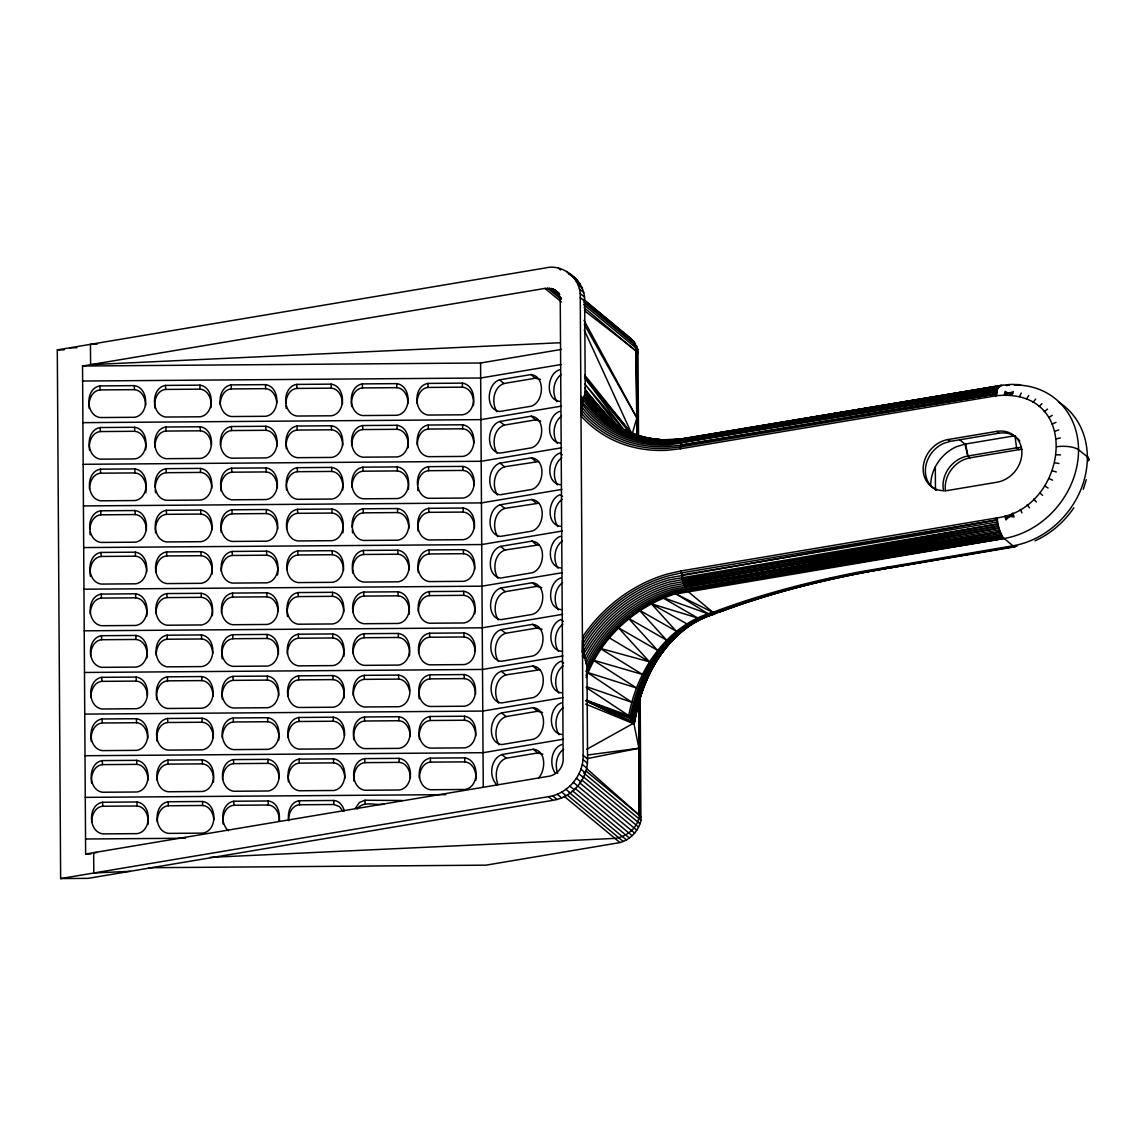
<?xml version="1.0" encoding="UTF-8"?>
<svg xmlns="http://www.w3.org/2000/svg" width="1146" height="1146" viewBox="0 0 1146 1146"><rect width="100%" height="100%" fill="white"/><g stroke="black" fill="none" stroke-linecap="round" stroke-linejoin="round"><path stroke-width="1.5" d="M60.638 878.567L548.504 796.671C568.015 793.791 583.672 775.068 583.156 755.386L580.248 297.588C581.738 279.108 563.13 263.379 545.167 268.006L57.3 349.902L60.638 878.567L88.099 878.352L552.916 800.323C572.427 797.444 588.084 778.736 587.569 759.039L586.981 666.814L583.515 650.813L582.942 636.288A138.437 117.88 -50.3 0 1 667.746 573.945L681.139 570.923L997.264 517.863C1068.359 508.337 1083.142 387.276 996.49 395.728L680.38 448.788L666.958 450.278A138.437 117.88 -50.3 0 1 581.552 416.499L581.953 403.836L585.248 393.465L584.675 301.255C585.176 290.267 579.16 279.953 570.149 273.937M1088.27 460.864A16.402 6.031 -0.4 0 0 1088.643 460.09L1088.055 457.326L1078.515 449.69A17.577 6.475 -0.4 0 0 1056.899 446.711M210.277 857.366L614.944 838.385C626.848 836.909 638.093 827.584 639.396 815.279L638.938 748.252L633.881 723.47L635.042 720.834L635.701 712.11M680.38 448.788C680.595 445.035 680.882 438.216 686.039 438.345L671.714 440.078A124.599 106.105 -50.3 0 1 587.382 400.24L584.259 394.998M996.49 395.728L997.45 389.182L999.799 385.686M1088.643 460.09L1087.353 456.996L1088.7 459.961L1088.686 458.644M89.517 489.098C89.46 482.366 92.955 473.785 100.576 473.183L134.913 472.926C142.548 473.413 146.158 481.936 146.187 488.669M89.904 529.366C90.047 523.02 93.786 515.342 100.848 514.826L135.185 514.554C142.82 515.041 146.416 523.579 146.444 530.297M90.305 613.998C90.248 607.265 93.743 598.699 101.364 598.083L135.701 597.825C144.31 598.541 147.848 608.841 146.731 616.304M90.577 655.627C90.52 648.894 94.001 640.328 101.636 639.726L135.973 639.468C144.582 640.17 148.106 650.47 147.003 657.933M90.835 697.269C90.778 690.537 94.273 681.956 101.894 681.354L136.231 681.096C143.293 681.498 147.132 689.133 147.361 695.479M91.623 822.169C91.565 815.436 95.061 806.87 102.682 806.254L137.019 805.996C145.628 806.712 149.152 817.012 148.049 824.475M145.685 449.762C146.788 442.299 143.264 431.999 134.655 431.297L100.318 431.555C91.723 432.4 88.328 442.743 89.531 450.192M145.829 492.766L146.058 490.03M154.853 446.969C154.81 440.236 158.291 431.655 165.926 431.054L200.264 430.796C207.326 431.197 211.165 438.832 211.38 445.164M155.24 487.236C155.398 480.876 159.122 473.212 166.184 472.696L200.521 472.424C208.157 472.911 211.752 481.449 211.781 488.167M155.655 571.868C155.598 565.136 159.079 556.555 166.714 555.953L201.051 555.695C209.661 556.412 213.185 566.711 212.082 574.175M155.913 613.497C155.856 606.764 159.351 598.198 166.972 597.596L201.309 597.324C209.919 598.04 213.443 608.34 212.339 615.803M156.171 655.14C156.114 648.407 159.609 639.826 167.244 639.224L201.581 638.967C208.644 639.368 212.468 647.003 212.698 653.335M156.959 780.039C156.916 773.306 160.397 764.726 168.032 764.124L202.369 763.866C210.979 764.583 214.503 774.882 213.385 782.331M157.231 821.668C157.174 814.935 160.669 806.369 168.29 805.767L202.627 805.495C209.689 805.91 213.528 813.531 213.758 819.877M211.022 407.632C212.125 400.169 208.601 389.869 199.991 389.167L165.654 389.425C157.059 390.256 153.664 400.599 154.868 408.062M220.204 404.825C220.147 398.106 223.642 389.525 231.263 388.924L265.6 388.666C272.662 389.067 276.501 396.688 276.73 403.034M220.576 445.092C220.734 438.746 224.473 431.068 231.521 430.552L265.858 430.294C273.493 430.781 277.103 439.305 277.131 446.038M221.25 571.367C221.192 564.634 224.688 556.068 232.323 555.466L266.66 555.194C275.828 556.025 279.022 567.241 277.561 575.034M221.522 612.995C221.465 606.277 224.96 597.696 232.581 597.095L266.918 596.837C273.98 597.238 277.819 604.859 278.048 611.205M222.31 737.909C222.252 731.177 225.748 722.596 233.369 721.994L267.706 721.736C276.315 722.438 279.839 732.738 278.736 740.201M222.568 779.538C222.51 772.805 226.006 764.239 233.626 763.637L267.963 763.365C275.04 763.78 278.865 771.401 279.094 777.747M222.954 819.805C223.098 813.459 226.836 805.781 233.899 805.266L268.236 805.008C275.871 805.495 279.466 814.018 279.495 820.737M285.927 402.962C286.07 396.616 289.809 388.938 296.871 388.422L331.208 388.165C338.844 388.652 342.439 397.175 342.468 403.908M286.6 529.237C286.543 522.504 290.024 513.924 297.659 513.322L331.996 513.064C341.164 513.895 344.359 525.112 342.898 532.904M286.973 569.505C287.13 563.159 290.869 555.481 297.917 554.965L332.254 554.707C339.889 555.18 343.499 563.717 343.514 570.436M287.388 654.137C287.331 647.404 290.826 638.838 298.447 638.236L332.784 637.964C341.393 638.68 344.917 648.98 343.814 656.443M287.646 695.765C287.589 689.047 291.084 680.466 298.705 679.865L333.042 679.607C341.651 680.309 345.19 690.608 344.072 698.072M279.08 820.823C280.541 813.03 277.346 801.813 268.164 800.982L233.827 801.24C220.877 803.446 219.574 823.143 228.441 830.807M287.918 737.408C287.861 730.675 291.342 722.095 298.977 721.493L333.314 721.235C340.376 721.651 344.215 729.271 344.445 735.617M288.563 819.304C288.706 812.958 292.445 805.28 299.507 804.764L333.844 804.506L339.431 806.583L342.955 811.253M342.754 489.901C343.872 482.437 340.333 472.138 331.738 471.436L297.401 471.694C288.792 472.539 285.397 482.881 286.6 490.33M351.679 445.465C351.621 438.732 355.102 430.165 362.738 429.564L397.075 429.306C405.684 430.008 409.208 440.308 408.105 447.771M351.937 487.107C351.879 480.375 355.375 471.794 362.996 471.192L397.333 470.934C405.942 471.636 409.466 481.95 408.363 489.399M352.323 527.375C352.467 521.015 356.205 513.351 363.268 512.835L397.605 512.563C405.226 513.05 408.836 521.588 408.864 528.306M352.724 612.007C352.667 605.274 356.162 596.694 363.783 596.092L398.12 595.834C406.73 596.55 410.254 606.85 409.151 614.313M352.997 653.635C352.939 646.903 356.42 638.336 364.056 637.735L398.393 637.477C407.002 638.179 410.526 648.478 409.409 655.942M353.255 695.278C353.197 688.545 356.693 679.965 364.313 679.363L398.65 679.105C404.739 679.349 408.434 685.337 409.509 690.752M417.015 403.335C416.958 396.602 420.453 388.036 428.074 387.434L462.411 387.162C471.02 387.878 474.544 398.178 473.441 405.641M417.273 444.977C417.216 438.245 420.711 429.664 428.346 429.062L462.683 428.805C469.745 429.206 473.57 436.841 473.799 443.173M417.66 485.245C417.803 478.885 421.542 471.207 428.604 470.691L462.941 470.433C470.003 470.848 473.842 478.469 474.072 484.815M418.333 611.506C418.276 604.773 421.771 596.207 429.392 595.605L463.729 595.333C472.338 596.049 475.862 606.349 474.759 613.812M418.591 653.134C418.534 646.416 422.029 637.835 429.65 637.233L463.987 636.975C471.063 637.377 474.888 644.997 475.117 651.343M419.379 778.048C419.321 771.315 422.817 762.735 430.452 762.133L464.789 761.875C473.398 762.577 476.922 772.891 475.805 780.34M1010.17 384.44L1000.458 385.414L996.948 389.268L669.407 442.413A128.753 109.644 -50.3 0 1 589.961 410.999L580.907 400.355L580.979 412.431L583.156 415.124A136.345 116.104 -50.3 0 0 667.273 448.401L680.466 446.94L996.576 393.88M995.502 395.886L996.948 389.268M634.54 722.582L635.328 717.024A139.44 106.077 -88.8 0 1 704.059 617.365M635.042 720.834L635.643 716.479A142.004 108.039 -88.8 0 1 665.654 647.619M1004.67 393.121L1004.326 394.998L1013.308 391.645L1012.033 395.27L1005.099 391.359L1004.67 393.121L1012.663 393.45M680.466 446.94L682.314 440.981L685.208 438.388L1002.148 385.572M635.586 715.233L638.609 702.24M584.474 310.695L636.331 350.948L636.861 417.832L632.062 434.449L584.245 330.091M148.851 867.723L486.047 865.158L620 842.582C630.343 839.732 638.58 830.821 640.943 820.407L640.156 695.679M1083.271 489.414L1086.279 479.701M585.978 675.538C602.868 632.664 642.089 598.484 687.844 590.462L1003.108 537.589L1013.651 546.427L1016.602 546.083L1013.093 546.671M586.15 677.63C602.352 633.996 641.746 600.776 687.013 590.648L713.786 613.081L717.697 612.236A558.876 205.736 -0.4 0 1 862.379 572.613L1016.803 546.055M584.789 658.535L582.526 656.644L584.589 657.475L585.649 655.297A127.192 108.311 -50.3 0 1 671.026 585.835L998.41 528.163L1003.108 537.589M585.234 660.712L587.368 656.329A125.788 107.122 -50.3 0 1 671.814 587.64L1000.028 531.844L1000.745 533.535M585.95 663.606L589.001 657.331A124.599 106.105 -50.3 0 1 672.645 589.302L1000.587 533.563L684.577 584.761L681.139 570.923M586.723 666.127L590.519 658.32A123.625 105.274 -50.3 0 1 673.504 590.806L1001.403 535.082L685.337 586.437L684.577 584.761M1019.482 396.588L1021.229 393.035M355.432 808.231L359.472 802.401L365.044 800.237L402.275 800.495M1058.904 402.246A82.011 69.834 -50.3 0 1 1083.257 483.01A82.011 69.834 -50.3 0 1 1012.806 545.84L860.46 571.739A563.13 207.297 -0.4 0 0 714.689 611.663C667.631 624.341 637.104 669.522 628.767 715.648L633.079 723.498L633.881 723.47L634.769 717.21A138.494 105.36 -88.8 0 1 704.446 617.579L716.68 612.652L700.65 618.639A137.291 104.444 -88.8 0 0 631.589 717.41L631.088 720.949L586.179 700.722M583.085 647.49L587.955 639.583A132.349 112.695 -50.3 0 1 669.02 579.962L997.908 524.023L1000.028 531.844M584.589 657.475L582.526 655.77L591.422 641.946A128.753 109.644 -50.3 0 1 670.295 583.944L997.808 526.172L998.41 528.163M1026.544 398.923L1028.736 395.542M538.62 777.948C545.797 770.241 546.427 750.372 533.32 749.269L501.905 754.541C490.459 758.738 488.44 776.974 496.992 784.938M1073.845 507.793C1064.19 522.075 1050.724 533.75 1034.981 540.84M1033.105 402.26L1035.697 399.08M357.237 808.961C363.253 800.323 375.444 805.753 383.996 804.12M1039.035 406.529L1042.015 403.621M582.526 655.77L584.088 654.395M561.339 374.413C553.16 380.415 551.699 393.264 556.927 401.644M561.597 416.041C553.432 422.043 551.957 434.893 557.185 443.287M561.855 457.669C553.69 463.686 552.229 476.535 557.457 484.916M562.127 499.312C553.962 505.314 552.487 518.164 557.715 526.544M562.385 540.941C554.22 546.957 552.759 559.792 557.973 568.187M562.657 582.583C554.478 588.586 553.017 601.435 558.245 609.815M562.915 624.212C554.75 630.214 553.274 643.064 558.503 651.458M563.173 665.84C555.008 671.857 553.547 684.706 558.761 693.086M563.445 707.483C555.266 713.485 553.805 726.335 559.033 734.715M563.703 749.112C556.311 754.426 554.75 765.156 557.644 773.349M1044.25 411.672L1047.559 409.079M638.795 818.616L640.929 817.084L639.396 815.279L585.692 770.757M719.158 612.107A556.426 204.833 -0.4 0 1 890.027 567.829L933.961 559.95M1048.662 417.574L1052.243 415.353M586.781 749.312L633.079 723.498L633.953 717.339A137.821 104.845 -88.8 0 1 703.286 618.195M585.635 704.074L633.079 723.498L586.036 700.851L632.134 722.653L632.879 717.41A137.42 104.544 -88.8 0 1 702.011 618.539L715.562 613.54M1052.171 424.135L1055.982 422.344M586.236 700.493L629.928 718.413L630.085 717.339A137.448 104.573 -88.8 0 1 699.232 618.453L716.207 612.079A560.981 206.509 -0.4 0 1 861.434 572.312L1013.651 546.427M710.076 614.528L717.697 612.236L710.076 614.528L662.846 597.539M718.241 612.036L722.911 610.173A551.527 203.028 -0.4 0 1 755.343 598.857M711.551 614.686L720.505 611.72A554.578 204.146 -0.4 0 1 890.843 567.585L891.044 567.542M499.541 379.842C486.735 383.752 484.916 409.967 499.742 411.486L531.157 406.214C543.949 402.303 545.768 376.089 530.956 374.57L499.541 379.842L503.954 383.495L535.368 378.223L540.482 379.484M503.954 383.495C493.224 387.348 491.319 402.905 496.906 411.729M559.563 369.771C546.757 373.668 544.952 399.882 559.764 401.415M499.799 421.47C487.007 425.381 485.188 451.596 500 453.128L531.415 447.842C544.221 443.946 546.026 417.717 531.214 416.199L499.799 421.47L504.211 425.137L535.626 419.866L540.754 421.126M504.211 425.137C493.482 428.991 491.577 444.533 497.163 453.358M559.821 411.4C547.029 415.31 545.21 441.525 560.022 443.044M500.057 463.113C487.265 467.009 485.446 493.238 500.258 494.757L531.687 489.485C544.479 485.575 546.298 459.36 531.486 457.841L500.057 463.113L504.484 466.766L538.534 461.594M504.484 466.766C493.74 470.619 491.849 486.176 497.421 494.986M500.329 504.741C487.523 508.652 485.718 534.867 500.53 536.385L531.945 531.114C544.737 527.217 546.556 500.988 531.744 499.47L500.329 504.741L504.741 508.409L538.806 503.223M504.741 508.409C494.012 512.262 492.107 527.805 497.693 536.629M500.587 546.384C487.795 550.281 485.976 576.495 500.788 578.028L532.202 572.756C545.009 568.846 546.814 542.631 532.002 541.098L500.587 546.384L504.999 550.037L539.064 544.851M504.999 550.037C494.27 553.89 492.365 569.433 497.951 578.257M560.609 536.299C547.817 540.21 545.997 566.425 560.809 567.943M500.859 588.013C488.053 591.923 486.233 618.138 501.06 619.657L532.475 614.385C545.267 610.474 547.086 584.259 532.274 582.741L500.859 588.013L505.271 591.665L536.686 586.394L541.8 587.654M505.271 591.665C494.528 595.519 492.637 611.076 498.209 619.9M560.881 577.942C548.075 581.839 546.27 608.053 561.082 609.586M501.117 629.641C488.325 633.552 486.506 659.767 501.318 661.299L532.732 656.013C545.525 652.117 547.344 625.888 532.532 624.369L501.117 629.641L505.529 633.308L536.944 628.037L542.072 629.297M505.529 633.308C494.8 637.162 492.895 652.704 498.481 661.529M501.375 671.284C488.583 675.18 486.764 701.409 501.576 702.928L532.99 697.656C545.797 693.745 547.616 667.531 532.79 666.012L501.375 671.284L505.787 674.937L539.852 669.765M505.787 674.937C495.058 678.79 493.167 694.347 498.739 703.157M501.647 712.912C488.841 716.823 487.021 743.038 501.848 744.556L533.262 739.285C546.055 735.374 547.874 709.159 533.062 707.641L501.647 712.912L506.059 716.565L537.474 711.294L542.588 712.568M506.059 716.565C495.33 720.433 493.425 735.976 499.011 744.8M561.669 702.842C548.862 706.738 547.057 732.967 561.869 734.486M542.86 754.197L537.732 752.936L506.317 758.208C496.519 761.531 494.485 774.71 497.622 783.42M561.927 744.47C551.197 748.324 549.292 763.881 554.879 772.691M1013.436 515.012L1005.457 517.935L1005.916 519.94L1012.778 513.107L1014.095 516.918L1005.085 515.958L1005.457 517.935M1054.75 431.268L1058.718 429.922M1016.645 437.686A27.332 23.278 -50.3 0 0 998.911 433.202L950.22 441.382L943.745 443.33A27.332 23.278 -50.3 0 0 925.682 466.809A27.332 23.278 -50.3 0 0 936.626 490.259M712.97 614.571L714.316 614.184M997.264 517.863L997.378 519.883L681.268 572.943L668.075 575.922A136.345 116.104 -50.3 0 0 584.56 637.334L582.54 640.614L582.497 652.618L584.045 653.879M996.275 518.021L996.519 520.026L668.505 577.942A134.311 114.371 -50.3 0 0 586.236 638.422L582.77 644.081L582.497 652.618L589.689 640.757A130.486 111.119 -50.3 0 1 669.622 581.982L997.292 524.123L997.808 526.172M1056.326 438.846L1060.394 437.973M588.084 758.451L638.938 748.252L638.651 701.911M713.786 613.081L708.572 614.098L675.266 593.299M99.989 385.901C85.062 388.179 85.219 415.468 100.189 417.545L134.526 417.287C149.453 414.995 149.295 387.706 134.326 385.629L99.989 385.901L100.06 389.912C91.451 390.757 88.056 401.1 89.259 408.549M165.597 385.4C150.67 387.677 150.828 414.967 165.798 417.044L200.135 416.786C215.061 414.494 214.904 387.205 199.934 385.142L165.597 385.4L165.654 389.425M231.206 384.898C216.265 387.176 216.422 414.465 231.406 416.542L265.743 416.285C280.67 414.007 280.512 386.703 265.543 384.641L231.206 384.898L231.263 388.924M296.8 384.397C281.873 386.675 282.031 413.978 297 416.041L331.337 415.783C346.278 413.505 346.121 386.216 331.137 384.139L296.8 384.397L296.871 388.422M100.261 427.53C85.32 429.807 85.477 457.096 100.461 459.174L134.798 458.916C149.725 456.638 149.567 429.335 134.598 427.272L100.261 427.53L100.318 431.555M362.408 383.896C347.482 386.188 347.639 413.477 362.609 415.554L396.946 415.282C411.872 413.004 411.715 385.715 396.745 383.638L362.408 383.896L362.465 387.921C353.87 388.766 350.475 399.109 351.679 406.558M165.855 427.028C150.928 429.306 151.086 456.609 166.055 458.672L200.392 458.414C215.319 456.137 215.176 428.848 200.192 426.77L165.855 427.028L165.926 431.054M428.017 383.409C413.09 385.686 413.233 412.975 428.217 415.053L462.554 414.795C477.481 412.503 477.323 385.214 462.354 383.136L428.017 383.409L428.074 387.434M231.463 426.527C216.537 428.819 216.694 456.108 231.664 458.185L266.001 457.913C280.928 455.635 280.77 428.346 265.8 426.269L231.463 426.527L231.521 430.552M297.072 426.04C282.145 428.318 282.288 455.607 297.272 457.684L331.609 457.426C346.536 455.134 346.379 427.845 331.409 425.768L297.072 426.04L297.129 430.065C288.534 430.896 285.139 441.239 286.342 448.702M100.519 469.158C85.592 471.45 85.749 498.739 100.719 500.816L135.056 500.544C149.983 498.266 149.825 470.977 134.856 468.9L100.519 469.158L100.576 473.183M362.666 425.538C347.739 427.816 347.897 455.105 362.867 457.182L397.204 456.925C412.145 454.647 411.987 427.343 397.003 425.281L362.666 425.538L362.738 429.564M166.127 468.671C151.186 470.949 151.344 498.238 166.328 500.315L200.665 500.057C215.591 497.765 215.434 470.476 200.464 468.399L166.127 468.671L166.184 472.696M428.275 425.037C413.348 427.315 413.505 454.618 428.475 456.681L462.812 456.423C477.739 454.145 477.581 426.856 462.612 424.779L428.275 425.037L428.346 429.062M231.721 468.17C216.795 470.447 216.952 497.736 231.922 499.814L266.259 499.556C281.2 497.264 281.042 469.975 266.058 467.912L231.721 468.17L231.793 472.195C223.198 473.026 219.803 483.368 220.992 490.832M297.33 467.668C282.403 469.946 282.561 497.235 297.53 499.312L331.867 499.054C346.794 496.777 346.636 469.488 331.667 467.41L297.33 467.668L297.401 471.694M100.776 510.801C85.85 513.079 86.007 540.368 100.977 542.445L135.314 542.187C150.241 539.895 150.097 512.606 135.113 510.543L100.776 510.801L100.848 514.826M362.938 467.167C348.012 469.459 348.169 496.748 363.139 498.811L397.476 498.553C412.402 496.275 412.245 468.986 397.275 466.909L362.938 467.167L362.996 471.192M166.385 510.299C151.458 512.577 151.616 539.866 166.585 541.943L200.922 541.686C215.849 539.408 215.692 512.104 200.722 510.042L166.385 510.299L166.442 514.325C157.847 515.17 154.452 525.513 155.655 532.962M428.547 466.666C413.606 468.958 413.763 496.247 428.747 498.324L463.084 498.052C478.011 495.774 477.853 468.485 462.884 466.408L428.547 466.666L428.604 470.691M231.993 509.798C217.067 512.076 217.21 539.379 232.194 541.442L266.531 541.184C281.458 538.907 281.3 511.617 266.33 509.54L231.993 509.798L232.051 513.823C223.456 514.669 220.061 525.011 221.264 532.46M297.588 509.297C282.661 511.589 282.818 538.878 297.788 540.955L332.125 540.683C347.066 538.405 346.909 511.116 331.939 509.039L297.588 509.297L297.659 513.322M101.049 552.429C86.108 554.707 86.265 582.01 101.249 584.073L135.586 583.815C150.513 581.538 150.355 554.249 135.386 552.171L101.049 552.429L101.106 556.455C91.952 557.429 88.887 568.674 90.448 576.452M363.196 508.81C348.269 511.087 348.427 538.376 363.397 540.454L397.734 540.196C412.66 537.904 412.517 510.615 397.533 508.538L363.196 508.81L363.268 512.835M166.643 551.928C151.716 554.22 151.874 581.509 166.843 583.586L201.18 583.314C216.121 581.036 215.964 553.747 200.98 551.67L166.643 551.928L166.714 555.953M428.805 508.308C413.878 510.586 414.035 537.875 429.005 539.952L463.342 539.694C478.269 537.417 478.111 510.113 463.142 508.05L428.805 508.308L428.862 512.334C420.267 513.179 416.872 523.507 418.075 530.97M232.251 551.441C217.325 553.719 217.482 581.008 232.452 583.085L266.789 582.827C281.715 580.535 281.558 553.246 266.588 551.169L232.251 551.441L232.323 555.466M297.86 550.94C282.933 553.217 283.091 580.506 298.06 582.583L332.397 582.326C347.324 580.034 347.166 552.744 332.197 550.682L297.86 550.94L297.917 554.965M101.306 594.072C86.38 596.35 86.537 623.639 101.507 625.716L135.844 625.458C150.771 623.166 150.613 595.877 135.643 593.8L101.306 594.072L101.364 598.083M363.468 550.438C348.527 552.716 348.685 580.005 363.669 582.082L398.006 581.824C412.932 579.547 412.775 552.257 397.805 550.18L363.468 550.438L363.526 554.463C354.931 555.309 351.536 565.651 352.739 573.1M166.915 593.571C151.988 595.848 152.132 623.138 167.115 625.215L201.452 624.957C216.379 622.665 216.222 595.376 201.252 593.313L166.915 593.571L166.972 597.596M429.062 549.937C414.136 552.229 414.293 579.518 429.263 581.581L463.6 581.323C478.527 579.045 478.383 551.756 463.399 549.679L429.062 549.937L429.134 553.962C420.539 554.807 417.144 565.15 418.333 572.599M232.523 593.069C217.582 595.347 217.74 622.636 232.71 624.713L267.047 624.455C281.988 622.178 281.83 594.874 266.86 592.811L232.523 593.069L232.581 597.095M298.118 592.568C283.191 594.846 283.349 622.149 298.318 624.212L332.655 623.954C347.582 621.676 347.439 594.387 332.455 592.31L298.118 592.568L298.189 596.593C289.021 597.567 285.97 608.812 287.531 616.591M101.564 635.701C86.638 637.978 86.795 665.267 101.765 667.344L136.102 667.087C151.043 664.809 150.885 637.505 135.901 635.443L101.564 635.701L101.636 639.726M363.726 592.067C348.799 594.359 348.957 621.648 363.927 623.725L398.264 623.453C413.19 621.175 413.033 593.886 398.063 591.809L363.726 592.067L363.783 596.092M167.173 635.199C152.246 637.477 152.404 664.78 167.373 666.843L201.71 666.585C216.637 664.308 216.479 637.018 201.51 634.941L167.173 635.199L167.244 639.224M429.335 591.58C414.408 593.857 414.551 621.146 429.535 623.223L463.872 622.966C478.799 620.674 478.641 593.384 463.672 591.307L429.335 591.58L429.392 595.605M232.781 634.698C217.855 636.99 218.012 664.279 232.982 666.356L267.319 666.084C282.245 663.806 282.088 636.517 267.118 634.44L232.781 634.698L232.839 638.723C223.685 639.697 220.634 650.957 222.181 658.735M298.39 634.211C283.449 636.488 283.606 663.778 298.59 665.855L332.927 665.597C347.854 663.305 347.696 636.016 332.727 633.939L298.39 634.211L298.447 638.236M101.836 677.329C86.91 679.621 87.053 706.91 102.037 708.987L136.374 708.715C151.301 706.437 151.143 679.148 136.173 677.071L101.836 677.329L101.894 681.354M363.984 633.709C349.057 635.987 349.215 663.276 364.184 665.353L398.522 665.095C413.462 662.818 413.305 635.514 398.321 633.452L363.984 633.709L364.056 637.735M167.445 676.842C152.504 679.12 152.662 706.409 167.631 708.486L201.983 708.228C216.909 705.936 216.752 678.647 201.782 676.57L167.445 676.842L167.502 680.853C158.907 681.698 155.512 692.041 156.716 699.49M429.592 633.208C414.666 635.486 414.823 662.789 429.793 664.852L464.13 664.594C479.057 662.316 478.899 635.027 463.929 632.95L429.592 633.208L429.65 637.233M233.039 676.341C218.112 678.618 218.27 705.907 233.24 707.984L267.577 707.727C282.503 705.435 282.36 678.145 267.376 676.083L233.039 676.341L233.111 680.366C224.516 681.197 221.106 691.539 222.31 699.003M298.648 675.839C283.721 678.117 283.879 705.406 298.848 707.483L333.185 707.225C348.112 704.948 347.954 677.644 332.985 675.581L298.648 675.839L298.705 679.865M102.094 718.972C87.168 721.249 87.325 748.539 102.295 750.616L136.632 750.358C151.559 748.066 151.401 720.777 136.431 718.714L102.094 718.972L102.166 722.997C93.557 723.828 90.162 734.171 91.365 741.634M364.256 675.338C349.329 677.615 349.473 704.919 364.457 706.982L398.794 706.724C413.72 704.446 413.563 677.157 398.593 675.08L364.256 675.338L364.313 679.363M167.703 718.47C152.776 720.748 152.934 748.037 167.903 750.114L202.24 749.856C217.167 747.579 217.009 720.275 202.04 718.213L167.703 718.47L167.76 722.496C159.165 723.341 155.77 733.684 156.973 741.133M429.85 674.836C414.924 677.128 415.081 704.418 430.051 706.495L464.388 706.223C479.329 703.945 479.171 676.656 464.187 674.579L429.85 674.836L429.922 678.862C420.768 679.836 417.703 691.095 419.264 698.874M233.311 717.969C218.37 720.247 218.528 747.55 233.512 749.613L267.849 749.355C282.776 747.077 282.618 719.788 267.648 717.711L233.311 717.969L233.369 721.994M298.905 717.468C283.979 719.76 284.136 747.049 299.106 749.126L333.443 748.854C348.384 746.576 348.226 719.287 333.242 717.21L298.905 717.468L298.977 721.493M102.366 760.6C87.425 762.878 87.583 790.181 102.567 792.244L136.904 791.986C151.831 789.709 151.673 762.419 136.703 760.342L102.366 760.6L102.424 764.626C93.829 765.471 90.434 775.813 91.637 783.262M364.514 716.981C349.587 719.258 349.745 746.547 364.715 748.625L399.052 748.367C413.978 746.075 413.821 718.786 398.851 716.708L364.514 716.981L364.571 721.006C355.976 721.837 352.581 732.179 353.785 739.643M167.961 760.099C153.034 762.391 153.192 789.68 168.161 791.757L202.498 791.485C217.425 789.207 217.282 761.918 202.298 759.841L167.961 760.099L168.032 764.124M430.122 716.479C415.196 718.757 415.339 746.046 430.323 748.123L464.66 747.865C479.587 745.588 479.429 718.284 464.459 716.221L430.122 716.479L430.18 720.505C421.585 721.35 418.19 731.678 419.393 739.141M233.569 759.612C218.642 761.889 218.8 789.179 233.77 791.256L268.107 790.998C283.033 788.706 282.876 761.417 267.906 759.34L233.569 759.612L233.626 763.637M299.178 759.11C284.251 761.388 284.394 788.677 299.378 790.754L333.715 790.496C348.642 788.204 348.484 760.915 333.515 758.853L299.178 759.11L299.235 763.136C290.64 763.967 287.245 774.309 288.448 781.773M102.624 802.243C87.698 804.521 87.855 831.81 102.825 833.887L137.162 833.629C152.089 831.337 151.931 804.048 136.961 801.971L102.624 802.243L102.682 806.254M364.772 758.609C349.845 760.887 350.003 788.176 364.972 790.253L399.309 789.995C414.25 787.717 414.093 760.428 399.109 758.351L364.772 758.609L364.843 762.634C356.248 763.48 352.853 773.822 354.057 781.271M168.233 801.742C153.292 804.019 153.449 831.308 168.433 833.386L202.77 833.128C217.697 830.836 217.539 803.547 202.57 801.484L168.233 801.742L168.29 805.767M430.38 758.108C415.454 760.4 415.611 787.689 430.581 789.752L464.918 789.494C479.845 787.216 479.701 759.927 464.717 757.85L430.38 758.108L430.452 762.133M344.244 810.852C343.112 805.839 339.302 800.696 333.773 800.481L299.435 800.739C290.282 801.713 287.216 812.958 288.778 820.737M891.76 567.041L890.027 567.829L887.348 566.912M998.882 386.259L682.944 439.992L670.124 441.411A127.192 108.311 -50.3 0 1 584.045 400.728L580.893 397.204L582.44 401.558M90.978 853.971L85.635 854.014L82.541 366.018L544.995 288.391L552.974 288.878L558.79 293.004M82.541 366.018L480.575 362.996L561.54 349.401M561.139 364.5L480.661 378.008L82.641 381.031M561.411 406.128L480.933 419.637L82.899 422.659M561.669 447.771L481.191 461.279L83.171 464.302M684.406 438.674L1001.289 385.371M583.572 396.731L585.749 400.398A125.788 107.122 -50.3 0 0 670.897 440.623L1000.386 385.873M683.646 439.205L999.656 385.715M998.481 386.99L682.944 439.992L997.521 388.05M682.314 440.981L997.922 387.978M580.907 400.355L581.953 403.836L588.242 411.801A130.486 111.119 -50.3 0 0 668.748 443.645L997.45 389.182M997.063 390.585L668.175 445.063A132.349 112.695 -50.3 0 1 586.523 412.761L581.566 406.501M581.28 409.409L584.818 413.878A134.311 114.371 -50.3 0 0 667.674 446.654L680.882 445.192L996.776 392.161M561.927 489.399L481.449 502.908L83.429 505.93M996.705 431.383A27.332 23.278 -50.3 0 1 1021.874 452.598A27.332 23.278 -50.3 0 1 997.034 482.208L948.329 490.388A27.332 23.278 -50.3 0 1 923.16 469.172A27.332 23.278 -50.3 0 1 948.014 439.548L996.705 431.383L998.911 433.202M943.53 490.517A27.332 23.278 -50.3 0 1 967.869 456.008L1016.574 447.842A27.332 23.278 -50.3 0 1 1021.458 447.513M945.464 490.746A27.332 23.278 -50.3 0 1 970.075 457.841L1018.78 449.676A27.332 23.278 -50.3 0 1 1022.046 449.332M562.199 531.028L481.721 544.551L83.687 547.573M562.457 572.671L481.979 586.179L83.959 589.202M681.698 574.963L997.593 521.946L997.378 519.883M682.615 579.059L998.324 526.086M683.202 581.036L998.811 528.091M999.384 530.025L683.847 582.956L999.813 531.887M1002.249 536.428L674.392 592.153A122.866 104.63 -50.3 0 0 585.907 671.556M1014.425 384.999A82.011 69.834 -50.3 0 1 1078.343 455.535A82.011 69.834 -50.3 0 1 1003.968 538.534L675.839 593.972L712.927 612.365L716.207 612.079M562.729 614.299L482.237 627.807L84.217 630.83M937.471 559.363L940.995 558.775M944.505 558.188L995.502 549.622M999.026 549.034L1002.535 548.447M1006.059 547.86L1009.569 547.258M1015.256 546.8L890.27 567.786L887.749 566.84M562.987 655.942L482.509 669.45L84.475 672.473M563.245 697.57L482.767 711.079L84.747 714.101M563.517 739.199L483.039 752.707L85.005 755.73M85.635 854.014L548.089 776.386C556.741 775.455 563.703 767.118 563.144 758.437L560.251 301.255L559.234 295.095L556.054 290.726M688.646 438.259L692.184 437.672M695.708 437.084L699.246 436.497M702.77 435.91L746.934 428.575M750.458 427.988L753.996 427.401M757.52 426.813L761.059 426.226M764.583 425.639L768.121 425.051M776.945 423.59L780.483 423.003M784.022 422.416L787.546 421.828M791.084 421.241L794.608 420.654M798.146 420.066L801.67 419.479M805.208 418.892L808.747 418.304M812.27 417.717L815.809 417.13M819.333 416.542L822.871 415.955M826.395 415.368L829.933 414.78M852.896 410.97L856.42 410.383M859.958 409.795L863.482 409.208M867.021 408.621L870.559 408.033M874.083 407.446L877.621 406.859M881.145 406.271L884.683 405.684M888.207 405.097L891.746 404.509M1003.968 538.534L687.844 590.462L685.337 586.437M681.755 442.198L996.447 390.686M680.882 445.192L995.731 394.023M679.664 439.491L686.053 438.632L672.559 439.778A123.625 105.274 -50.3 0 1 588.886 400.255L584.99 393.737M588.056 754.942L638.938 748.252L639.267 815.164L586.752 768.694M649.71 438.331L661.858 439.863L686.053 438.632M681.741 439.548L685.179 439.247M97.381 344.015L90.462 344.344L90.591 364.672L560.108 342.74M97.238 852.495L93.671 852.667L93.8 872.994L130.114 871.304M69.82 347.797L76.882 347.739M57.3 349.902L64.162 349.859M100.06 389.912L134.397 389.654C142.018 390.141 145.628 398.679 145.657 405.398M362.465 387.921L396.817 387.663C404.438 388.15 408.048 396.674 408.076 403.406M297.129 430.065L331.466 429.793C339.101 430.28 342.711 438.818 342.726 445.536M231.793 472.195L266.13 471.937C273.765 472.41 277.361 480.948 277.389 487.666M166.442 514.325L200.779 514.067C208.414 514.554 212.024 523.077 212.053 529.796M232.051 513.823L266.388 513.566C274.023 514.053 277.633 522.576 277.647 529.309M428.862 512.334L463.199 512.076C470.834 512.549 474.444 521.086 474.473 527.805M101.106 556.455L135.443 556.197C143.078 556.684 146.674 565.207 146.702 571.94M363.526 554.463L397.863 554.206C405.498 554.693 409.093 563.216 409.122 569.934M429.134 553.962L463.471 553.704C471.106 554.191 474.702 562.715 474.731 569.447M298.189 596.593L332.526 596.335C340.147 596.822 343.757 605.346 343.786 612.079M232.839 638.723L267.176 638.465C274.811 638.952 278.421 647.476 278.435 654.208M167.502 680.853L201.839 680.595C209.474 681.082 213.07 689.62 213.099 696.338M233.111 680.366L267.448 680.108C275.083 680.581 278.679 689.118 278.707 695.837M429.922 678.862L464.259 678.604C471.894 679.091 475.49 687.614 475.518 694.347M102.166 722.997L136.503 722.725C144.124 723.212 147.734 731.75 147.762 738.468M167.76 722.496L202.097 722.238C209.732 722.725 213.342 731.248 213.371 737.967M364.571 721.006L398.923 720.734C406.544 721.221 410.153 729.758 410.182 736.477M430.18 720.505L464.517 720.247C472.152 720.719 475.762 729.257 475.776 735.976M102.424 764.626L136.761 764.368C144.396 764.855 147.992 773.378 148.02 780.111M299.235 763.136L333.572 762.878C341.207 763.351 344.817 771.888 344.831 778.607M364.843 762.634L399.18 762.377C406.816 762.864 410.411 771.387 410.44 778.105M85.277 797.372L445.808 794.636M85.535 839.001L185.48 838.242M615.13 424.421L585.377 390.571C594.588 408.263 609.486 422.86 627.636 431.211L638.68 435.58L650.326 438.546L662.445 440.064L674.292 439.935M1056.426 454.761L1060.508 454.89M1011.044 384.383L1020.599 384.712M560.294 484.686C545.467 483.154 547.287 456.939 560.093 453.028L562.299 454.862M560.552 526.315C545.74 524.796 547.559 498.567 560.351 494.671L562.557 496.49M561.339 651.215C546.527 649.696 548.347 623.481 561.139 619.571L563.345 621.404M561.597 692.857C546.785 691.325 548.605 665.11 561.397 661.199L563.617 663.033M1054.95 462.841L1058.933 463.485M600.318 648.407L649.51 661.844L617.938 627.263M593.127 660.11L642.491 674.45L601.034 648.98M1052.472 470.82L1056.297 471.966M587.153 672.373L636.589 688.001L593.872 660.655M616.663 425.266L617.35 425.495C603.326 416.17 591.665 403.12 584.747 387.72M586.58 686.683L631.876 702.312L587.912 672.888M607.237 418.261L610.388 421.112M598.814 410.082L609.271 420.539M586.294 700.206L628.767 715.648L586.165 687.471M591.494 400.814L609.686 420.768M586.394 700.421L629.512 717.296M1049.048 478.57L1052.644 480.203M568.387 273.765L574.561 277.59M626.217 335.878L633.695 341.207L637.964 349.559L638.523 436.798M639.139 610.016L676.283 631.217L650.756 603.14M686.755 623.825L651.372 603.799L697.771 618.023L663.448 598.212M628.166 618.095L666.514 640.098L639.783 610.66M618.625 627.879L657.546 650.341L628.825 618.725M649.51 661.844L608.626 637.42M1044.722 485.933L1048.06 488.024M625.616 334.446L633.036 341.666L637.993 352.882L584.159 307.701M1018.78 449.676L1016.574 447.842L1014.955 435.738L964.946 444.132L956.523 446.668A38.362 32.675 -50.3 0 0 930.724 485.489M959.646 439.735L964.946 444.132L967.869 456.008L970.075 457.841M948.014 439.548L950.22 441.382M566.597 271.401L571.009 275.069M573.244 277.017L577.656 280.67M575.836 280.569L580.248 284.222M558.403 268.135L560.623 269.955M577.87 284.537L582.283 288.19M579.303 288.835L583.715 292.502M580.105 293.405L584.517 297.058M583.772 299.464L631.503 339.044M583.314 299.45L633.695 341.207M580.248 297.588L584.675 301.255M585.506 302.114L589.603 305.524M593.714 308.933L596.45 311.196M583.83 300.868L635.529 343.714M583.93 302.573L636.961 346.522M583.601 304.492L637.964 349.559M554.592 289.68L558.689 293.075M552.974 288.878L559.778 294.522M551.226 288.334L559.348 295.081M549.378 288.061L561.526 298.132M547.473 288.047L561.211 299.435M544.995 288.391L561.397 301.985M580.879 396.315L583.156 398.206L580.893 397.204L582.497 401.186M530.956 374.57L535.368 378.223M531.214 416.199L535.626 419.866M531.486 457.841L535.898 461.494M531.744 499.47L536.156 503.123M532.002 541.098L536.414 544.765M532.274 582.741L536.686 586.394M532.532 624.369L536.944 628.037M532.79 666.012L537.216 669.665M533.062 707.641L537.474 711.294M583.156 755.386L587.569 759.039M583.056 759.612L587.468 763.265M582.311 764.439L586.723 768.092M580.936 769.21L585.348 772.877M583.715 772.963L640.943 820.407M582.841 776.415L639.969 823.773M578.959 773.851L583.371 777.504M581.423 779.667L638.58 827.054M576.409 778.263L580.821 781.93M579.604 782.761L636.789 830.162M573.358 782.374L634.626 833.07M533.32 749.269L537.732 752.936M575.048 788.348L632.148 835.692M569.849 786.099L574.261 789.752M572.241 790.625L629.398 837.998M565.938 789.35L570.364 793.018M569.218 792.516L626.418 839.932M567.37 795.138L623.266 841.479M561.726 792.101L566.138 795.768M564.233 796.341L620 842.582M557.257 794.278L561.669 797.945M552.644 795.84L557.056 799.507M501.905 754.541L506.317 758.208M548.504 796.671L552.916 800.323M1039.58 492.794L1042.588 495.33M599.53 410.34L607.853 419.508M1033.721 499.054L1036.356 501.977M592.224 401.1L608.44 419.465M623.553 429.764L584.718 383.881L618.267 426.699M584.517 376.948L631.245 433.073L584.718 375.086M586.122 390.886L614.585 425.051M585.52 378.209L630.3 432.371L629.254 432.329L585.52 378.409M585.176 378.638L624.842 430.982M687.013 590.648L683.274 583.085L681.268 572.943M1027.217 504.584L1029.437 507.85M584.317 324.433L636.861 417.961M584.03 320.364L636.861 417.832M1020.198 509.297L1021.988 512.864M997.292 524.123L996.519 520.026M635.815 347.782L637.004 436.769M965.605 444.018L967.869 456.008M997.593 521.946L997.908 524.023M417.674 487.967L417.946 490.703M352.338 530.097L352.61 532.833M285.941 405.698L286.214 408.42M222.84 821.166L223.098 823.902M155.254 489.958L155.527 492.694M89.918 532.088L90.19 534.824M462.354 383.136L462.411 387.162M462.612 424.779L462.683 428.805M462.884 466.408L462.941 470.433M463.142 508.05L463.199 512.076M463.399 549.679L463.471 553.704M463.672 591.307L463.729 595.333M463.929 632.95L463.987 636.975M464.187 674.579L464.259 678.604M464.459 716.221L464.517 720.247M464.717 757.85L464.789 761.875M396.745 383.638L396.817 387.663M397.003 425.281L397.075 429.306M397.275 466.909L397.333 470.934M397.533 508.538L397.605 512.563M397.805 550.18L397.863 554.206M398.063 591.809L398.12 595.834M398.321 633.452L398.393 637.477M398.593 675.08L398.65 679.105M398.851 716.708L398.923 720.734M399.109 758.351L399.18 762.377M365.044 800.237L365.101 804.263M331.137 384.139L331.208 388.165M331.409 425.768L331.466 429.793M331.667 467.41L331.738 471.436M331.939 509.039L331.996 513.064M332.197 550.682L332.254 554.707M332.455 592.31L332.526 596.335M332.727 633.939L332.784 637.964M332.985 675.581L333.042 679.607M333.242 717.21L333.314 721.235M333.515 758.853L333.572 762.878M333.773 800.481L333.844 804.506M299.435 800.739L299.507 804.764M265.543 384.641L265.6 388.666M265.8 426.269L265.858 430.294M266.058 467.912L266.13 471.937M266.33 509.54L266.388 513.566M266.588 551.169L266.66 555.194M266.86 592.811L266.918 596.837M267.118 634.44L267.176 638.465M267.376 676.083L267.448 680.108M267.648 717.711L267.706 721.736M267.906 759.34L267.963 763.365M268.164 800.982L268.236 805.008M233.827 801.24L233.899 805.266M199.934 385.142L199.991 389.167M200.192 426.77L200.264 430.796M200.464 468.399L200.521 472.424M200.722 510.042L200.779 514.067M200.98 551.67L201.051 555.695M201.252 593.313L201.309 597.324M201.51 634.941L201.581 638.967M201.782 676.57L201.839 680.595M202.04 718.213L202.097 722.238M202.298 759.841L202.369 763.866M202.57 801.484L202.627 805.495M134.326 385.629L134.397 389.654M134.598 427.272L134.655 431.297M134.856 468.9L134.913 472.926M135.113 510.543L135.185 514.554M135.386 552.171L135.443 556.197M135.643 593.8L135.701 597.825M135.901 635.443L135.973 639.468M136.173 677.071L136.231 681.096M136.431 718.714L136.503 722.725M136.703 760.342L136.761 764.368M136.961 801.971L137.019 805.996M1088.499 457.813L1088.514 459.217M1088.055 457.326L1088.055 458.171M935.308 466.866L935.465 490.058M638.694 702.799L639.396 815.279M636.474 351.063L636.975 435.838M480.575 362.996L483.254 787.402M1006.274 385.557A82.011 69.834 -50.3 0 1 1009.554 385.228M761.789 596.808A551.527 203.028 -0.4 0 1 766.674 595.304M773.264 593.327A551.527 203.028 -0.4 0 1 778.263 591.866M784.996 589.946A551.527 203.028 -0.4 0 1 790.095 588.528M798.117 586.38A551.527 203.028 -0.4 0 1 802.974 585.105M826.108 579.446A551.527 203.028 -0.4 0 1 831.165 578.286M721.779 611.076A552.873 203.515 -0.4 0 1 764.024 596.665M765.671 596.164A552.873 203.515 -0.4 0 1 787.445 589.832M789.15 589.359A552.873 203.515 -0.4 0 1 886.56 567.929M638.995 700.621A143.608 109.257 -88.8 0 1 653.163 665.64M654.796 662.732A143.608 109.257 -88.8 0 1 656.486 659.881M658.234 657.088A143.608 109.257 -88.8 0 1 660.039 654.352M663.792 649.051A143.608 109.257 -88.8 0 1 665.74 646.502M670.295 640.986A143.608 109.257 -88.8 0 1 673.862 637.076M671.327 640.858A142.004 108.039 -88.8 0 1 673.69 638.293M635.629 716.78A140.614 106.965 -88.8 0 1 678.131 634.569M680.624 632.306A140.614 106.965 -88.8 0 1 695.121 621.547M673.418 439.735A122.866 104.63 -50.3 0 1 584.918 391.688M1017.777 438.703A27.332 23.278 -50.3 0 1 1019.782 441.009"/></g></svg>
